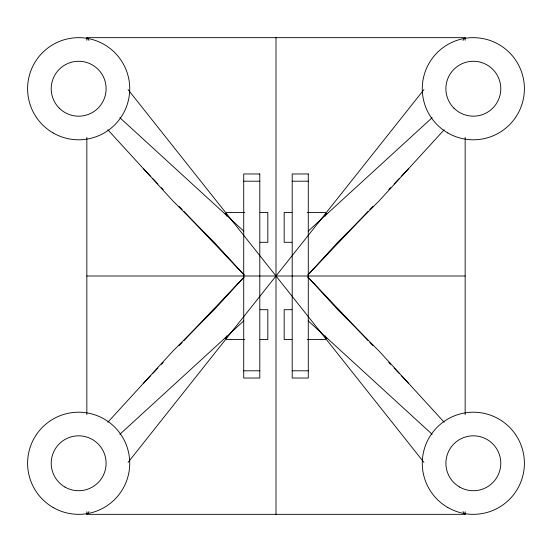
<?xml version="1.0" encoding="UTF-8"?>
<svg xmlns="http://www.w3.org/2000/svg" width="552" height="552" viewBox="0 0 552 552"><rect width="100%" height="100%" fill="white"/><g stroke="black" fill="none" stroke-linecap="round" stroke-linejoin="round"><path stroke-width="0.83" d="M465.163 511.752L465.163 514.333L86.836 514.333L88.982 511.635M128.099 462.348L423.901 89.652M463.018 40.365L465.163 37.667L86.836 37.667L86.836 40.248M107.764 422.28L172.686 351.334L215.094 308.754L244.094 277.07L183.926 340.563M444.236 129.72L379.314 200.666L336.906 243.246L307.906 274.93L368.074 211.437M143.665 383.053L150.765 375.553M152.545 373.676L157.872 368.053M161.425 364.306L163.199 362.429M179.186 345.559L182.146 342.44M369.854 209.56L372.814 206.441M388.801 189.571L390.574 187.694M394.128 183.947L399.455 178.324M401.235 176.447L408.335 168.946M308.278 231.074L432.181 117.666M119.819 434.334L243.722 320.926M243.722 181.201L259.792 181.201M292.208 181.201L308.278 181.201M244.646 212.458L226.624 212.479L226.624 216.053M260.102 212.444L267.823 212.437L267.823 242.3L260.102 242.293M291.898 242.293L284.176 242.3L284.176 212.437L291.898 212.444M86.836 276L465.163 276M260.102 309.707L267.823 309.7L267.823 339.563L260.102 339.556M291.898 339.556L284.176 339.563L284.176 309.7L291.898 309.707M307.354 339.542L325.376 339.521L325.376 335.947M243.722 370.799L259.792 370.799M292.208 370.799L308.278 370.799M307.354 212.458L325.376 212.479L325.376 216.053M244.646 339.542L226.624 339.521L226.624 335.947M119.819 117.666L243.722 231.074M308.278 320.926L432.181 434.334M444.236 422.28L379.314 351.334L336.906 308.754L307.906 277.07L308.278 277.456M243.722 274.544L244.094 274.93L215.094 243.246L172.686 200.666L107.764 129.72M307.919 277.076L368.074 340.563M369.854 342.44L372.814 345.559M388.801 362.429L390.574 364.306M394.128 368.053L399.455 373.676M401.235 375.553L408.335 383.053M143.665 168.946L150.765 176.447M152.545 178.324L157.872 183.947M161.425 187.694L163.199 189.571M179.186 206.441L182.146 209.56M183.926 211.437L244.081 274.924M86.836 37.667L88.982 40.365M128.099 89.652L423.901 462.348M463.018 511.635L465.163 514.333M465.163 37.667L465.163 40.248M465.163 137.476L465.163 414.524M326.708 213.472L326.708 213.948M326.708 338.052L326.708 338.528M276 37.667L276 514.333M225.292 213.472L225.292 213.948M225.292 338.052L225.292 338.528M86.836 137.476L86.836 414.524M86.836 511.752L86.836 514.333M259.792 173.963L243.722 173.963L243.722 378.037L259.792 378.037L259.792 173.963M308.278 173.963L292.208 173.963L292.208 378.037L308.278 378.037L308.278 173.963M447.81 507.495A51.06 51.06 0 0 0 524.4 463.273A51.06 51.06 0 0 0 447.81 419.051A51.06 51.06 0 0 0 447.81 507.495M459.616 487.043A27.448 27.448 0 0 0 500.788 463.273A27.448 27.448 0 0 0 459.616 439.502A27.448 27.448 0 0 0 459.616 487.043M53.13 507.495A51.06 51.06 0 0 0 129.727 463.273A51.06 51.06 0 0 0 53.13 419.051A51.06 51.06 0 0 0 53.13 507.495M64.936 487.043A27.448 27.448 0 0 0 106.108 463.273A27.448 27.448 0 0 0 64.936 439.502A27.448 27.448 0 0 0 64.936 487.043M447.81 132.949A51.06 51.06 0 0 0 524.4 88.727A51.06 51.06 0 0 0 447.81 44.505A51.06 51.06 0 0 0 447.81 132.949M453.93 108.137A27.448 27.448 0 0 0 499.85 95.834A27.448 27.448 0 0 0 466.233 62.21A27.448 27.448 0 0 0 453.93 108.137M53.13 132.949A51.06 51.06 0 0 0 129.727 88.727A51.06 51.06 0 0 0 53.13 44.505A51.06 51.06 0 0 0 53.13 132.949M59.25 108.137A27.448 27.448 0 0 0 105.177 95.834A27.448 27.448 0 0 0 71.56 62.21A27.448 27.448 0 0 0 59.25 108.137"/></g></svg>
